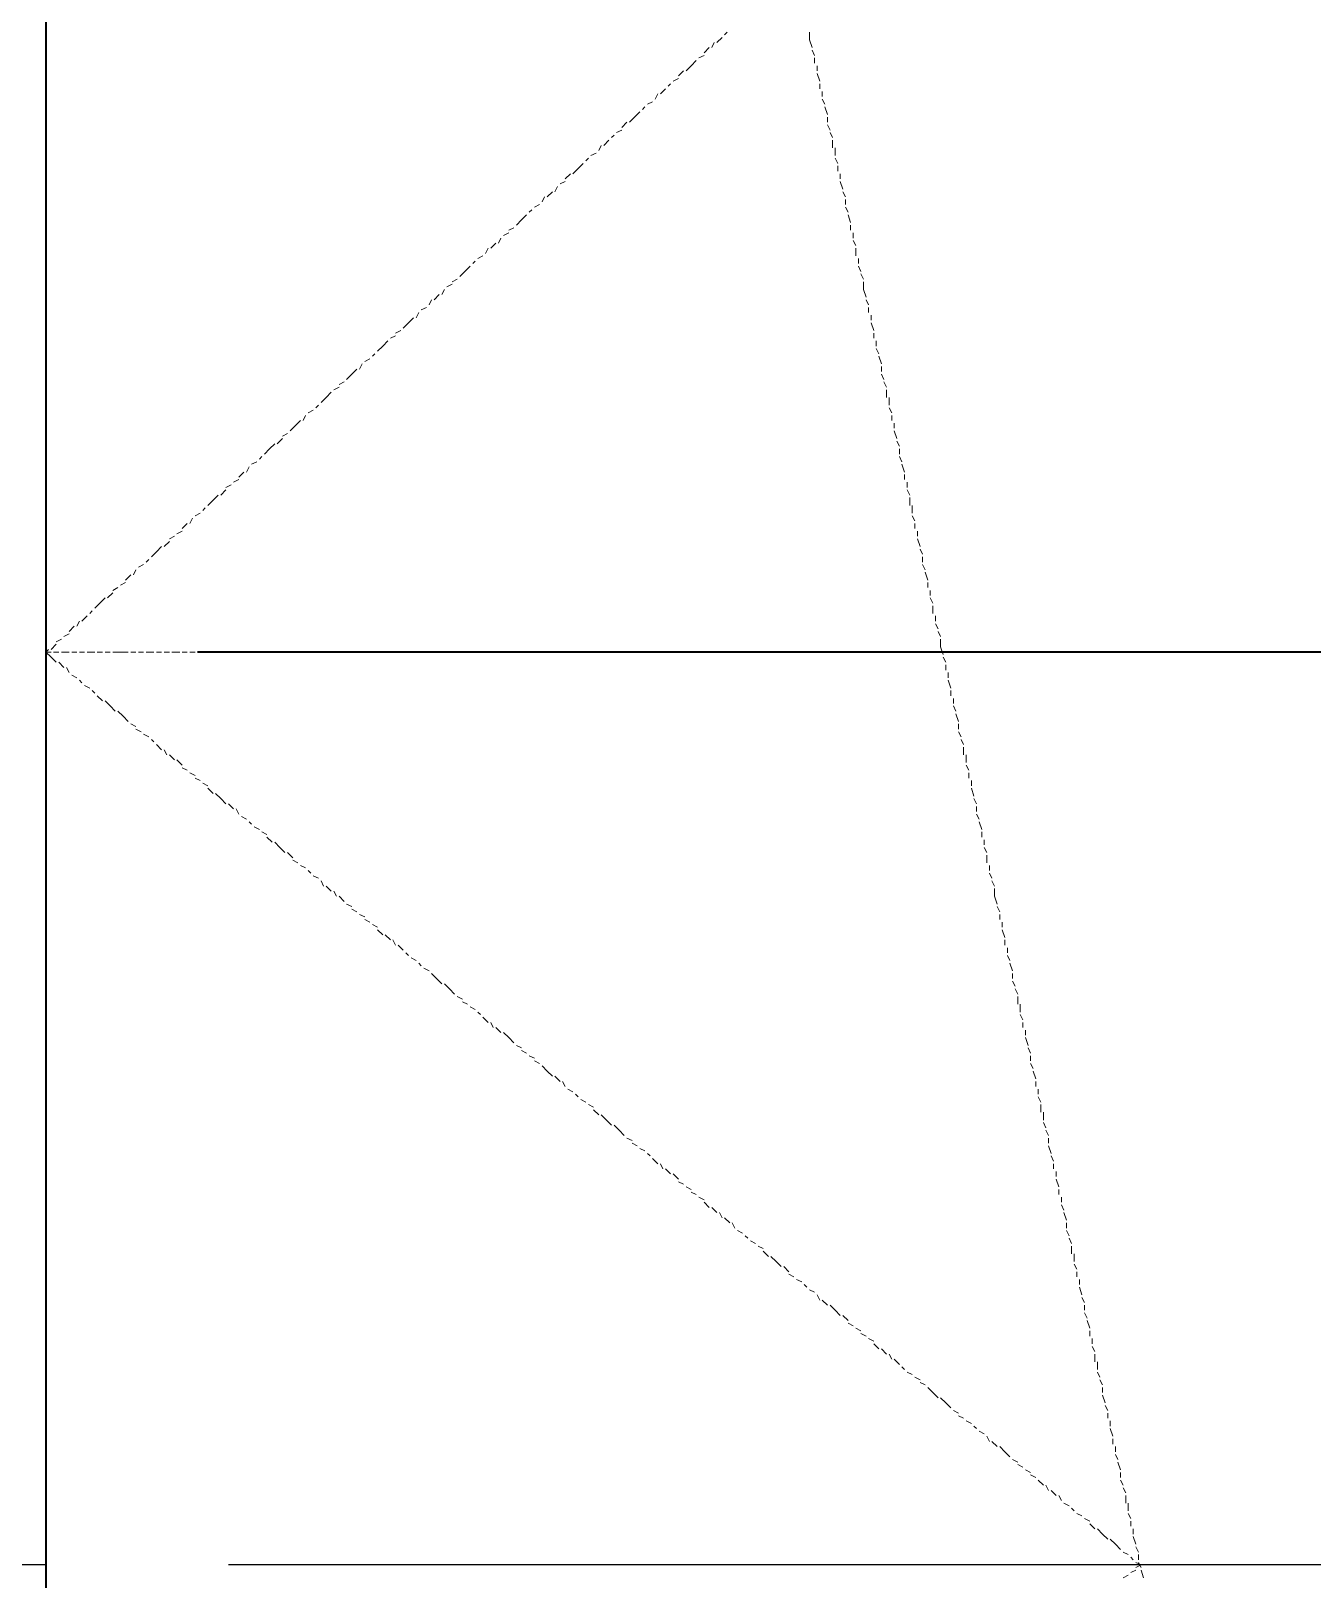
# Model space of a CAD drawing. Extents: x 8 to 21351, y 0 to 420.
# Drawn here: x 15752.46 to 15763, y 368.86 to 381.6 of the extents above; entities that cross this region are included whole.
import ezdxf

# ---------------------------------------------------------------- set-up
doc = ezdxf.new("R2010")
doc.units = 0

msp = doc.modelspace()

# ---------------------------------------------------------------- linework, layer by layer
at = {"color": 7, "lineweight": 40}
for p, q in [((15752.58, 397.743), (15752.58, 310.219)), ((15781.324, 376.491), (15753.829, 376.491))]:
    msp.add_line(p, q, dxfattribs=at)
at = {"color": 7, "lineweight": 25}
for p, q in [((15752.58, 381.593), (15752.58, 361.59)), ((15752.58, 368.977), (15751.585, 368.977)), ((15774.085, 368.977), (15754.083, 368.977))]:
    msp.add_line(p, q, dxfattribs=at)
at = {"color": 7, "lineweight": 5}
for p, q in [((15752.58, 381.55), (15752.58, 381.593)), ((15752.58, 381.487), (15752.58, 381.529)), ((15758.083, 381.508), (15758.062, 381.466)), ((15758.147, 381.55), (15758.104, 381.508)), ((15758.189, 381.593), (15758.168, 381.571)), ((15758.866, 381.529), (15758.866, 381.593)), ((15758.888, 381.466), (15758.866, 381.529)), ((15752.58, 381.402), (15752.58, 381.466)), ((15752.58, 381.339), (15752.58, 381.402)), ((15757.999, 381.402), (15757.956, 381.381)), ((15758.041, 381.466), (15757.999, 381.423)), ((15758.909, 381.402), (15758.888, 381.444)), ((15758.909, 381.339), (15758.909, 381.381)), ((15752.58, 381.275), (15752.58, 381.317)), ((15752.58, 381.212), (15752.58, 381.254)), ((15757.829, 381.275), (15757.787, 381.233)), ((15757.893, 381.317), (15757.85, 381.275)), ((15757.935, 381.36), (15757.893, 381.317)), ((15758.93, 381.275), (15758.93, 381.317)), ((15758.951, 381.19), (15758.93, 381.254)), ((15752.58, 381.127), (15752.58, 381.19)), ((15757.681, 381.127), (15757.639, 381.085)), ((15757.723, 381.169), (15757.702, 381.148)), ((15757.787, 381.212), (15757.745, 381.19)), ((15758.951, 381.127), (15758.951, 381.169)), ((15752.58, 381.063), (15752.58, 381.106)), ((15752.58, 381), (15752.58, 381.042)), ((15757.575, 381.021), (15757.533, 381)), ((15757.618, 381.085), (15757.596, 381.042)), ((15758.972, 381.063), (15758.972, 381.106)), ((15758.993, 381), (15758.972, 381.042)), ((15752.58, 380.915), (15752.58, 380.979)), ((15752.58, 380.852), (15752.58, 380.894)), ((15757.427, 380.894), (15757.385, 380.852)), ((15757.469, 380.937), (15757.427, 380.894)), ((15757.512, 380.979), (15757.491, 380.958)), ((15759.015, 380.915), (15758.993, 380.979)), ((15759.015, 380.852), (15759.015, 380.894)), ((15752.58, 380.788), (15752.58, 380.831)), ((15752.58, 380.704), (15752.58, 380.767)), ((15757.258, 380.746), (15757.237, 380.725)), ((15757.321, 380.788), (15757.279, 380.767)), ((15757.364, 380.852), (15757.321, 380.81)), ((15759.036, 380.788), (15759.015, 380.831)), ((15759.057, 380.725), (15759.036, 380.767)), ((15752.58, 380.64), (15752.58, 380.682)), ((15752.58, 380.577), (15752.58, 380.619)), ((15757.152, 380.661), (15757.131, 380.619)), ((15757.215, 380.704), (15757.173, 380.661)), ((15759.057, 380.64), (15759.057, 380.704)), ((15759.078, 380.577), (15759.078, 380.64)), ((15752.58, 380.492), (15752.58, 380.555)), ((15752.58, 380.428), (15752.58, 380.492)), ((15757.004, 380.513), (15756.961, 380.471)), ((15757.046, 380.555), (15757.025, 380.534)), ((15757.11, 380.598), (15757.067, 380.577)), ((15759.099, 380.513), (15759.078, 380.555)), ((15759.099, 380.45), (15759.099, 380.492)), ((15752.58, 380.365), (15752.58, 380.407)), ((15756.856, 380.365), (15756.813, 380.344)), ((15756.898, 380.428), (15756.856, 380.386)), ((15756.961, 380.471), (15756.919, 380.428)), ((15759.12, 380.386), (15759.12, 380.428)), ((15759.142, 380.301), (15759.12, 380.365)), ((15752.58, 380.301), (15752.58, 380.344)), ((15752.58, 380.217), (15752.58, 380.28)), ((15756.686, 380.238), (15756.665, 380.196)), ((15756.75, 380.28), (15756.707, 380.238)), ((15756.792, 380.323), (15756.771, 380.28)), ((15759.163, 380.238), (15759.142, 380.28)), ((15752.58, 380.153), (15752.58, 380.196)), ((15752.58, 380.09), (15752.58, 380.132)), ((15756.58, 380.132), (15756.559, 380.111)), ((15756.644, 380.174), (15756.602, 380.153)), ((15759.163, 380.174), (15759.163, 380.217)), ((15759.184, 380.111), (15759.163, 380.153)), ((15752.58, 380.005), (15752.58, 380.069)), ((15752.58, 379.942), (15752.58, 379.984)), ((15756.432, 379.984), (15756.39, 379.963)), ((15756.496, 380.048), (15756.453, 380.005)), ((15756.538, 380.09), (15756.496, 380.048)), ((15759.205, 380.026), (15759.184, 380.09)), ((15759.205, 379.963), (15759.205, 380.005)), ((15752.58, 379.878), (15752.58, 379.921)), ((15752.58, 379.793), (15752.58, 379.857)), ((15756.284, 379.857), (15756.242, 379.815)), ((15756.326, 379.899), (15756.305, 379.857)), ((15756.39, 379.942), (15756.348, 379.921)), ((15759.226, 379.899), (15759.226, 379.942)), ((15759.247, 379.836), (15759.226, 379.878)), ((15752.58, 379.73), (15752.58, 379.772)), ((15756.178, 379.751), (15756.136, 379.73)), ((15756.221, 379.815), (15756.199, 379.772)), ((15759.247, 379.751), (15759.247, 379.815)), ((15759.269, 379.688), (15759.269, 379.73)), ((15752.58, 379.666), (15752.58, 379.709)), ((15752.58, 379.582), (15752.58, 379.645)), ((15756.03, 379.624), (15755.988, 379.582)), ((15756.072, 379.666), (15756.03, 379.624)), ((15756.115, 379.709), (15756.094, 379.688)), ((15759.29, 379.624), (15759.269, 379.666)), ((15759.311, 379.561), (15759.29, 379.603)), ((15752.58, 379.518), (15752.58, 379.582)), ((15752.58, 379.455), (15752.58, 379.497)), ((15755.861, 379.476), (15755.84, 379.434)), ((15755.924, 379.518), (15755.882, 379.497)), ((15755.967, 379.561), (15755.924, 379.539)), ((15759.311, 379.476), (15759.311, 379.539)), ((15759.332, 379.413), (15759.311, 379.476)), ((15752.58, 379.391), (15752.58, 379.434)), ((15752.58, 379.307), (15752.58, 379.37)), ((15755.755, 379.391), (15755.734, 379.349)), ((15755.818, 379.434), (15755.776, 379.391)), ((15759.353, 379.349), (15759.332, 379.391)), ((15752.58, 379.243), (15752.58, 379.285)), ((15752.58, 379.18), (15752.58, 379.222)), ((15755.607, 379.243), (15755.564, 379.201)), ((15755.649, 379.285), (15755.628, 379.243)), ((15755.713, 379.328), (15755.67, 379.307)), ((15759.353, 379.285), (15759.353, 379.328)), ((15759.374, 379.222), (15759.374, 379.264)), ((15752.58, 379.095), (15752.58, 379.158)), ((15755.459, 379.095), (15755.416, 379.074)), ((15755.501, 379.137), (15755.459, 379.116)), ((15755.564, 379.201), (15755.522, 379.158)), ((15759.396, 379.137), (15759.374, 379.201)), ((15759.396, 379.074), (15759.396, 379.116)), ((15752.58, 379.031), (15752.58, 379.074)), ((15752.58, 378.968), (15752.58, 379.01)), ((15755.353, 379.01), (15755.31, 378.968)), ((15755.395, 379.053), (15755.353, 379.01)), ((15759.417, 379.01), (15759.417, 379.053)), ((15759.438, 378.947), (15759.417, 378.989)), ((15752.58, 378.883), (15752.58, 378.947)), ((15752.58, 378.82), (15752.58, 378.862)), ((15755.183, 378.862), (15755.162, 378.82)), ((15755.247, 378.904), (15755.205, 378.883)), ((15755.289, 378.947), (15755.268, 378.926)), ((15759.459, 378.862), (15759.438, 378.926)), ((15759.459, 378.799), (15759.459, 378.841)), ((15752.58, 378.756), (15752.58, 378.799)), ((15752.58, 378.672), (15752.58, 378.735)), ((15755.035, 378.714), (15754.993, 378.693)), ((15755.099, 378.777), (15755.056, 378.735)), ((15755.141, 378.82), (15755.099, 378.777)), ((15759.48, 378.735), (15759.459, 378.777)), ((15759.501, 378.672), (15759.48, 378.714)), ((15752.58, 378.608), (15752.58, 378.672)), ((15752.58, 378.545), (15752.58, 378.587)), ((15754.887, 378.587), (15754.845, 378.545)), ((15754.929, 378.629), (15754.887, 378.587)), ((15754.993, 378.672), (15754.951, 378.65)), ((15759.501, 378.587), (15759.501, 378.65)), ((15759.523, 378.524), (15759.523, 378.587)), ((15752.58, 378.481), (15752.58, 378.524)), ((15752.58, 378.396), (15752.58, 378.46)), ((15754.781, 378.481), (15754.739, 378.46)), ((15754.824, 378.524), (15754.802, 378.502)), ((15759.544, 378.46), (15759.523, 378.502)), ((15752.58, 378.333), (15752.58, 378.375)), ((15754.633, 378.354), (15754.591, 378.312)), ((15754.675, 378.396), (15754.633, 378.354)), ((15754.718, 378.439), (15754.697, 378.396)), ((15759.544, 378.396), (15759.544, 378.439)), ((15759.565, 378.333), (15759.565, 378.375)), ((15752.58, 378.269), (15752.58, 378.312)), ((15752.58, 378.185), (15752.58, 378.248)), ((15754.464, 378.206), (15754.421, 378.164)), ((15754.527, 378.248), (15754.485, 378.206)), ((15754.57, 378.291), (15754.527, 378.269)), ((15759.586, 378.248), (15759.565, 378.312)), ((15759.607, 378.185), (15759.586, 378.227)), ((15752.58, 378.121), (15752.58, 378.164)), ((15752.58, 378.058), (15752.58, 378.1)), ((15754.358, 378.1), (15754.337, 378.079)), ((15754.421, 378.164), (15754.379, 378.121)), ((15759.607, 378.121), (15759.607, 378.164)), ((15759.628, 378.058), (15759.607, 378.1)), ((15752.58, 377.973), (15752.58, 378.037)), ((15752.58, 377.91), (15752.58, 377.952)), ((15754.21, 377.973), (15754.167, 377.931)), ((15754.252, 378.015), (15754.231, 377.973)), ((15754.316, 378.058), (15754.273, 378.037)), ((15759.65, 377.973), (15759.628, 378.037)), ((15759.65, 377.91), (15759.65, 377.952)), ((15752.58, 377.846), (15752.58, 377.889)), ((15752.58, 377.762), (15752.58, 377.825)), ((15754.062, 377.825), (15754.019, 377.783)), ((15754.104, 377.867), (15754.062, 377.846)), ((15754.167, 377.91), (15754.125, 377.889)), ((15759.671, 377.846), (15759.671, 377.889)), ((15759.692, 377.783), (15759.671, 377.825)), ((15752.58, 377.698), (15752.58, 377.762)), ((15753.956, 377.74), (15753.913, 377.698)), ((15753.998, 377.783), (15753.956, 377.74)), ((15759.692, 377.698), (15759.692, 377.762)), ((15759.713, 377.635), (15759.713, 377.698)), ((15752.58, 377.635), (15752.58, 377.677)), ((15752.58, 377.571), (15752.58, 377.613)), ((15753.786, 377.592), (15753.765, 377.55)), ((15753.85, 377.635), (15753.808, 377.613)), ((15753.892, 377.677), (15753.871, 377.656)), ((15759.734, 377.571), (15759.713, 377.613)), ((15752.58, 377.486), (15752.58, 377.55)), ((15752.58, 377.423), (15752.58, 377.465)), ((15753.638, 377.444), (15753.596, 377.423)), ((15753.702, 377.486), (15753.659, 377.465)), ((15753.744, 377.55), (15753.702, 377.507)), ((15759.734, 377.507), (15759.734, 377.55)), ((15759.755, 377.444), (15759.755, 377.486)), ((15752.58, 377.359), (15752.58, 377.402)), ((15752.58, 377.275), (15752.58, 377.338)), ((15753.49, 377.317), (15753.448, 377.275)), ((15753.532, 377.359), (15753.49, 377.317)), ((15753.596, 377.402), (15753.554, 377.359)), ((15759.777, 377.359), (15759.755, 377.423)), ((15759.798, 377.296), (15759.777, 377.338)), ((15752.58, 377.211), (15752.58, 377.253)), ((15752.58, 377.148), (15752.58, 377.19)), ((15753.384, 377.211), (15753.342, 377.19)), ((15753.427, 377.253), (15753.405, 377.232)), ((15759.798, 377.232), (15759.798, 377.275)), ((15759.819, 377.169), (15759.798, 377.211)), ((15752.58, 377.063), (15752.58, 377.127)), ((15753.236, 377.063), (15753.194, 377.042)), ((15753.278, 377.127), (15753.236, 377.084)), ((15753.321, 377.169), (15753.3, 377.127)), ((15759.84, 377.084), (15759.819, 377.148)), ((15759.84, 377.021), (15759.84, 377.063)), ((15752.58, 376.999), (15752.58, 377.042)), ((15752.58, 376.936), (15752.58, 376.978)), ((15753.067, 376.936), (15753.024, 376.894)), ((15753.13, 376.978), (15753.088, 376.936)), ((15753.173, 377.021), (15753.13, 376.999)), ((15759.861, 376.957), (15759.861, 376.999)), ((15759.882, 376.894), (15759.861, 376.936)), ((15752.58, 376.851), (15752.58, 376.915)), ((15752.58, 376.788), (15752.58, 376.851)), ((15752.961, 376.83), (15752.94, 376.809)), ((15753.024, 376.894), (15752.982, 376.851)), ((15759.882, 376.809), (15759.882, 376.872)), ((15752.58, 376.724), (15752.58, 376.767)), ((15752.58, 376.661), (15752.58, 376.703)), ((15752.813, 376.703), (15752.77, 376.661)), ((15752.855, 376.745), (15752.834, 376.703)), ((15752.919, 376.788), (15752.876, 376.745)), ((15759.904, 376.745), (15759.904, 376.788)), ((15759.925, 376.682), (15759.904, 376.724)), ((15752.58, 376.576), (15752.58, 376.64)), ((15752.58, 376.513), (15752.58, 376.555)), ((15752.665, 376.555), (15752.622, 376.513)), ((15752.707, 376.597), (15752.665, 376.576)), ((15752.77, 376.64), (15752.728, 376.618)), ((15759.946, 376.618), (15759.925, 376.661)), ((15759.946, 376.534), (15759.946, 376.597)), ((15752.601, 376.513), (15752.58, 376.491)), ((15752.58, 376.491), (15752.622, 376.491)), ((15752.58, 376.491), (15752.622, 376.449)), ((15752.58, 376.449), (15752.58, 376.491)), ((15752.58, 376.364), (15752.58, 376.428)), ((15752.622, 376.449), (15752.665, 376.407)), ((15752.643, 376.491), (15752.686, 376.491)), ((15752.707, 376.491), (15752.77, 376.491)), ((15752.792, 376.491), (15752.834, 376.491)), ((15752.855, 376.491), (15752.897, 376.491)), ((15752.919, 376.491), (15752.982, 376.491)), ((15753.003, 376.491), (15753.046, 376.491)), ((15753.067, 376.491), (15753.109, 376.491)), ((15753.13, 376.491), (15753.194, 376.491)), ((15753.194, 376.491), (15753.257, 376.491)), ((15753.278, 376.491), (15753.321, 376.491)), ((15753.342, 376.491), (15753.384, 376.491)), ((15753.405, 376.491), (15753.469, 376.491)), ((15753.49, 376.491), (15753.532, 376.491)), ((15753.554, 376.491), (15753.596, 376.491)), ((15753.617, 376.491), (15753.681, 376.491)), ((15753.702, 376.491), (15753.744, 376.491)), ((15753.765, 376.491), (15753.808, 376.491)), ((15753.829, 376.491), (15753.892, 376.491)), ((15753.913, 376.491), (15753.956, 376.491)), ((15753.977, 376.491), (15754.019, 376.491)), ((15754.04, 376.491), (15754.104, 376.491)), ((15754.104, 376.491), (15754.167, 376.491)), ((15754.189, 376.491), (15754.231, 376.491)), ((15754.252, 376.491), (15754.294, 376.491)), ((15754.316, 376.491), (15754.379, 376.491)), ((15754.4, 376.491), (15754.443, 376.491)), ((15754.464, 376.491), (15754.506, 376.491)), ((15754.527, 376.491), (15754.591, 376.491)), ((15754.612, 376.491), (15754.654, 376.491)), ((15754.675, 376.491), (15754.718, 376.491)), ((15754.739, 376.491), (15754.802, 376.491)), ((15754.824, 376.491), (15754.866, 376.491)), ((15754.887, 376.491), (15754.929, 376.491)), ((15754.951, 376.491), (15755.014, 376.491)), ((15755.014, 376.491), (15755.078, 376.491)), ((15755.099, 376.491), (15755.141, 376.491)), ((15755.162, 376.491), (15755.205, 376.491)), ((15755.226, 376.491), (15755.289, 376.491)), ((15755.31, 376.491), (15755.353, 376.491)), ((15755.374, 376.491), (15755.416, 376.491)), ((15755.437, 376.491), (15755.501, 376.491)), ((15755.522, 376.491), (15755.564, 376.491)), ((15755.586, 376.491), (15755.628, 376.491)), ((15755.649, 376.491), (15755.713, 376.491)), ((15755.734, 376.491), (15755.776, 376.491)), ((15755.797, 376.491), (15755.84, 376.491)), ((15755.861, 376.491), (15755.924, 376.491)), ((15755.924, 376.491), (15755.988, 376.491)), ((15756.009, 376.491), (15756.051, 376.491)), ((15756.072, 376.491), (15756.115, 376.491)), ((15756.136, 376.491), (15756.199, 376.491)), ((15756.221, 376.491), (15756.263, 376.491)), ((15756.284, 376.491), (15756.326, 376.491)), ((15756.348, 376.491), (15756.411, 376.491)), ((15756.432, 376.491), (15756.475, 376.491)), ((15756.496, 376.491), (15756.538, 376.491)), ((15756.559, 376.491), (15756.623, 376.491)), ((15756.644, 376.491), (15756.686, 376.491)), ((15756.707, 376.491), (15756.75, 376.491)), ((15756.771, 376.491), (15756.813, 376.491)), ((15756.834, 376.491), (15756.898, 376.491)), ((15756.919, 376.491), (15756.961, 376.491)), ((15756.983, 376.491), (15757.025, 376.491)), ((15757.046, 376.491), (15757.11, 376.491)), ((15757.131, 376.491), (15757.173, 376.491)), ((15757.194, 376.491), (15757.237, 376.491)), ((15757.258, 376.491), (15757.321, 376.491)), ((15757.342, 376.491), (15757.385, 376.491)), ((15757.406, 376.491), (15757.448, 376.491)), ((15757.469, 376.491), (15757.533, 376.491)), ((15757.554, 376.491), (15757.596, 376.491)), ((15757.618, 376.491), (15757.66, 376.491)), ((15757.681, 376.491), (15757.723, 376.491)), ((15757.745, 376.491), (15757.808, 376.491)), ((15757.829, 376.491), (15757.872, 376.491)), ((15757.893, 376.491), (15757.935, 376.491)), ((15757.956, 376.491), (15758.02, 376.491)), ((15758.041, 376.491), (15758.083, 376.491)), ((15758.104, 376.491), (15758.147, 376.491)), ((15758.168, 376.491), (15758.231, 376.491)), ((15758.253, 376.491), (15758.295, 376.491)), ((15758.316, 376.491), (15758.358, 376.491)), ((15758.38, 376.491), (15758.443, 376.491)), ((15758.464, 376.491), (15758.507, 376.491)), ((15758.528, 376.491), (15758.57, 376.491)), ((15758.591, 376.491), (15758.634, 376.491)), ((15758.655, 376.491), (15758.718, 376.491)), ((15758.739, 376.491), (15758.782, 376.491)), ((15758.803, 376.491), (15758.845, 376.491)), ((15758.866, 376.491), (15758.93, 376.491)), ((15758.951, 376.491), (15758.993, 376.491)), ((15759.015, 376.491), (15759.057, 376.491)), ((15759.078, 376.491), (15759.142, 376.491)), ((15759.163, 376.491), (15759.205, 376.491)), ((15759.226, 376.491), (15759.269, 376.491)), ((15759.29, 376.491), (15759.353, 376.491)), ((15759.353, 376.491), (15759.417, 376.491)), ((15759.438, 376.491), (15759.48, 376.491)), ((15759.501, 376.491), (15759.544, 376.491)), ((15759.565, 376.491), (15759.628, 376.491)), ((15759.65, 376.491), (15759.692, 376.491)), ((15759.713, 376.491), (15759.755, 376.491)), ((15759.777, 376.491), (15759.84, 376.491)), ((15759.861, 376.491), (15759.904, 376.491)), ((15759.925, 376.491), (15759.967, 376.491)), ((15759.967, 376.47), (15759.946, 376.534)), ((15759.988, 376.407), (15759.967, 376.449)), ((15752.58, 376.301), (15752.58, 376.343)), ((15752.686, 376.407), (15752.728, 376.364)), ((15752.749, 376.364), (15752.77, 376.322)), ((15752.792, 376.301), (15752.834, 376.28)), ((15759.988, 376.343), (15759.988, 376.386)), ((15760.009, 376.28), (15760.009, 376.322)), ((15752.58, 376.238), (15752.58, 376.28)), ((15752.58, 376.153), (15752.58, 376.216)), ((15752.855, 376.259), (15752.876, 376.238)), ((15752.897, 376.216), (15752.94, 376.195)), ((15752.961, 376.174), (15752.982, 376.153)), ((15760.031, 376.195), (15760.009, 376.259)), ((15760.031, 376.132), (15760.031, 376.174)), ((15752.58, 376.089), (15752.58, 376.132)), ((15752.58, 376.026), (15752.58, 376.068)), ((15753.003, 376.132), (15753.046, 376.089)), ((15753.067, 376.089), (15753.109, 376.047)), ((15753.109, 376.047), (15753.151, 376.005)), ((15760.052, 376.068), (15760.052, 376.11)), ((15760.073, 376.005), (15760.052, 376.047)), ((15752.58, 375.941), (15752.58, 376.005)), ((15752.58, 375.878), (15752.58, 375.941)), ((15753.173, 376.005), (15753.215, 375.962)), ((15753.215, 375.962), (15753.257, 375.92)), ((15760.094, 375.92), (15760.073, 375.983)), ((15752.58, 375.814), (15752.58, 375.856)), ((15752.58, 375.751), (15752.58, 375.793)), ((15753.278, 375.899), (15753.321, 375.878)), ((15753.321, 375.856), (15753.363, 375.835)), ((15753.384, 375.814), (15753.427, 375.793)), ((15753.448, 375.772), (15753.469, 375.751)), ((15760.094, 375.856), (15760.094, 375.899)), ((15760.115, 375.793), (15760.094, 375.835)), ((15760.136, 375.729), (15760.115, 375.772)), ((15752.58, 375.666), (15752.58, 375.729)), ((15752.58, 375.603), (15752.58, 375.645)), ((15753.49, 375.729), (15753.532, 375.687)), ((15753.554, 375.687), (15753.575, 375.645)), ((15753.596, 375.645), (15753.638, 375.603)), ((15760.136, 375.645), (15760.136, 375.708)), ((15760.158, 375.581), (15760.158, 375.645)), ((15752.58, 375.539), (15752.58, 375.581)), ((15752.58, 375.454), (15752.58, 375.518)), ((15753.659, 375.603), (15753.702, 375.56)), ((15753.702, 375.539), (15753.744, 375.518)), ((15760.179, 375.518), (15760.158, 375.56)), ((15752.58, 375.391), (15752.58, 375.433)), ((15753.765, 375.497), (15753.808, 375.476)), ((15753.808, 375.454), (15753.85, 375.433)), ((15753.871, 375.412), (15753.913, 375.391)), ((15760.179, 375.454), (15760.179, 375.497)), ((15760.2, 375.391), (15760.2, 375.433)), ((15752.58, 375.327), (15752.58, 375.37)), ((15752.58, 375.243), (15752.58, 375.306)), ((15753.913, 375.37), (15753.956, 375.327)), ((15753.977, 375.327), (15754.019, 375.285)), ((15754.019, 375.285), (15754.062, 375.243)), ((15760.221, 375.306), (15760.2, 375.37)), ((15760.242, 375.243), (15760.221, 375.285)), ((15752.58, 375.179), (15752.58, 375.221)), ((15752.58, 375.116), (15752.58, 375.158)), ((15754.083, 375.243), (15754.125, 375.2)), ((15754.146, 375.2), (15754.167, 375.158)), ((15754.189, 375.137), (15754.231, 375.116)), ((15760.242, 375.179), (15760.242, 375.221)), ((15760.263, 375.116), (15760.242, 375.158)), ((15752.58, 375.031), (15752.58, 375.094)), ((15752.58, 374.967), (15752.58, 375.031)), ((15754.252, 375.094), (15754.273, 375.073)), ((15754.294, 375.052), (15754.337, 375.031)), ((15754.358, 375.01), (15754.4, 374.989)), ((15760.285, 375.031), (15760.263, 375.094)), ((15760.285, 374.967), (15760.285, 375.01)), ((15752.58, 374.904), (15752.58, 374.946)), ((15752.58, 374.841), (15752.58, 374.883)), ((15754.4, 374.967), (15754.443, 374.925)), ((15754.464, 374.925), (15754.506, 374.883)), ((15754.506, 374.883), (15754.548, 374.841)), ((15760.306, 374.904), (15760.306, 374.946)), ((15760.327, 374.841), (15760.306, 374.883)), ((15752.58, 374.756), (15752.58, 374.819)), ((15754.57, 374.841), (15754.612, 374.798)), ((15754.612, 374.777), (15754.654, 374.756)), ((15760.327, 374.756), (15760.327, 374.819)), ((15752.58, 374.692), (15752.58, 374.735)), ((15752.58, 374.629), (15752.58, 374.671)), ((15754.675, 374.735), (15754.718, 374.714)), ((15754.739, 374.692), (15754.76, 374.671)), ((15754.781, 374.65), (15754.824, 374.629)), ((15760.348, 374.692), (15760.348, 374.735)), ((15760.369, 374.629), (15760.348, 374.671)), ((15752.58, 374.544), (15752.58, 374.608)), ((15752.58, 374.481), (15752.58, 374.523)), ((15754.845, 374.608), (15754.866, 374.565)), ((15754.887, 374.565), (15754.929, 374.523)), ((15754.951, 374.523), (15754.972, 374.481)), ((15760.39, 374.565), (15760.369, 374.608)), ((15760.39, 374.481), (15760.39, 374.544)), ((15752.58, 374.417), (15752.58, 374.459)), ((15752.58, 374.332), (15752.58, 374.396)), ((15754.993, 374.481), (15755.035, 374.438)), ((15755.056, 374.417), (15755.099, 374.396)), ((15755.099, 374.375), (15755.141, 374.354)), ((15760.412, 374.417), (15760.39, 374.481)), ((15760.433, 374.354), (15760.412, 374.396)), ((15752.58, 374.269), (15752.58, 374.311)), ((15752.58, 374.205), (15752.58, 374.248)), ((15755.162, 374.332), (15755.205, 374.311)), ((15755.205, 374.29), (15755.247, 374.269)), ((15755.268, 374.248), (15755.31, 374.227)), ((15760.433, 374.29), (15760.433, 374.332)), ((15760.454, 374.227), (15760.454, 374.269)), ((15752.58, 374.121), (15752.58, 374.184)), ((15752.58, 374.057), (15752.58, 374.121)), ((15755.31, 374.205), (15755.353, 374.163)), ((15755.374, 374.163), (15755.416, 374.121)), ((15755.437, 374.121), (15755.459, 374.078)), ((15760.475, 374.142), (15760.454, 374.205)), ((15760.475, 374.078), (15760.475, 374.121)), ((15752.58, 373.994), (15752.58, 374.036)), ((15755.48, 374.078), (15755.522, 374.036)), ((15755.543, 374.015), (15755.564, 373.994)), ((15760.496, 374.015), (15760.496, 374.057)), ((15760.517, 373.952), (15760.496, 373.994)), ((15752.58, 373.93), (15752.58, 373.973)), ((15752.58, 373.846), (15752.58, 373.909)), ((15755.586, 373.973), (15755.628, 373.952)), ((15755.649, 373.93), (15755.67, 373.909)), ((15755.691, 373.888), (15755.734, 373.867)), ((15760.539, 373.867), (15760.517, 373.93)), ((15752.58, 373.782), (15752.58, 373.824)), ((15752.58, 373.719), (15752.58, 373.761)), ((15755.755, 373.846), (15755.797, 373.803)), ((15755.797, 373.803), (15755.84, 373.761)), ((15755.861, 373.761), (15755.903, 373.719)), ((15760.539, 373.803), (15760.539, 373.846)), ((15760.56, 373.74), (15760.539, 373.782)), ((15752.58, 373.634), (15752.58, 373.697)), ((15752.58, 373.57), (15752.58, 373.613)), ((15755.903, 373.719), (15755.945, 373.676)), ((15755.967, 373.655), (15756.009, 373.634)), ((15756.009, 373.613), (15756.051, 373.592)), ((15760.581, 373.676), (15760.56, 373.719)), ((15760.581, 373.592), (15760.581, 373.655)), ((15752.58, 373.507), (15752.58, 373.549)), ((15752.58, 373.422), (15752.58, 373.486)), ((15756.072, 373.57), (15756.115, 373.549)), ((15756.136, 373.528), (15756.157, 373.507)), ((15756.178, 373.486), (15756.221, 373.443)), ((15760.602, 373.528), (15760.602, 373.592)), ((15760.623, 373.465), (15760.602, 373.507)), ((15752.58, 373.359), (15752.58, 373.401)), ((15756.242, 373.443), (15756.263, 373.401)), ((15756.284, 373.401), (15756.326, 373.359)), ((15756.348, 373.359), (15756.39, 373.317)), ((15760.623, 373.401), (15760.623, 373.443)), ((15760.644, 373.338), (15760.644, 373.38)), ((15752.58, 373.295), (15752.58, 373.338)), ((15752.58, 373.211), (15752.58, 373.274)), ((15756.39, 373.317), (15756.432, 373.274)), ((15756.453, 373.253), (15756.496, 373.232)), ((15760.666, 373.253), (15760.644, 373.317)), ((15760.687, 373.19), (15760.666, 373.232)), ((15752.58, 373.147), (15752.58, 373.211)), ((15752.58, 373.084), (15752.58, 373.126)), ((15756.496, 373.211), (15756.538, 373.19)), ((15756.559, 373.168), (15756.602, 373.147)), ((15756.602, 373.126), (15756.644, 373.105)), ((15760.687, 373.126), (15760.687, 373.168)), ((15760.708, 373.062), (15760.687, 373.105)), ((15752.58, 373.02), (15752.58, 373.062)), ((15752.58, 372.935), (15752.58, 372.999)), ((15756.665, 373.084), (15756.707, 373.041)), ((15756.707, 373.041), (15756.75, 372.999)), ((15756.771, 372.999), (15756.813, 372.957)), ((15760.729, 372.978), (15760.708, 373.041)), ((15752.58, 372.872), (15752.58, 372.914)), ((15752.58, 372.808), (15752.58, 372.851)), ((15756.834, 372.957), (15756.856, 372.914)), ((15756.877, 372.893), (15756.919, 372.872)), ((15756.94, 372.851), (15756.961, 372.83)), ((15760.729, 372.914), (15760.729, 372.957)), ((15760.75, 372.851), (15760.75, 372.893)), ((15752.58, 372.724), (15752.58, 372.787)), ((15756.983, 372.808), (15757.025, 372.787)), ((15757.046, 372.766), (15757.088, 372.745)), ((15757.088, 372.724), (15757.131, 372.682)), ((15760.771, 372.787), (15760.75, 372.83)), ((15760.771, 372.703), (15760.771, 372.766)), ((15752.58, 372.66), (15752.58, 372.703)), ((15752.58, 372.597), (15752.58, 372.639)), ((15757.152, 372.682), (15757.194, 372.639)), ((15757.194, 372.639), (15757.237, 372.597)), ((15757.258, 372.597), (15757.3, 372.555)), ((15760.793, 372.639), (15760.793, 372.703)), ((15760.814, 372.576), (15760.793, 372.618)), ((15752.58, 372.512), (15752.58, 372.576)), ((15752.58, 372.449), (15752.58, 372.491)), ((15757.3, 372.555), (15757.342, 372.512)), ((15757.364, 372.491), (15757.406, 372.47)), ((15760.835, 372.512), (15760.814, 372.555)), ((15760.835, 372.449), (15760.835, 372.491)), ((15752.58, 372.385), (15752.58, 372.428)), ((15752.58, 372.3), (15752.58, 372.364)), ((15757.406, 372.449), (15757.448, 372.428)), ((15757.469, 372.406), (15757.512, 372.385)), ((15757.533, 372.364), (15757.554, 372.343)), ((15760.856, 372.364), (15760.835, 372.428)), ((15760.877, 372.3), (15760.856, 372.343)), ((15752.58, 372.237), (15752.58, 372.3)), ((15752.58, 372.173), (15752.58, 372.216)), ((15757.575, 372.322), (15757.618, 372.279)), ((15757.639, 372.279), (15757.66, 372.237)), ((15757.681, 372.237), (15757.723, 372.195)), ((15760.877, 372.237), (15760.877, 372.279)), ((15760.898, 372.173), (15760.898, 372.216)), ((15752.58, 372.11), (15752.58, 372.152)), ((15752.58, 372.025), (15752.58, 372.089)), ((15757.745, 372.195), (15757.787, 372.152)), ((15757.787, 372.131), (15757.829, 372.11)), ((15757.85, 372.089), (15757.893, 372.068)), ((15760.92, 372.089), (15760.898, 372.152)), ((15752.58, 371.962), (15752.58, 372.004)), ((15757.893, 372.046), (15757.935, 372.025)), ((15757.956, 372.004), (15757.999, 371.983)), ((15757.999, 371.962), (15758.041, 371.92)), ((15760.92, 372.025), (15760.92, 372.068)), ((15760.941, 371.962), (15760.941, 372.004)), ((15752.58, 371.898), (15752.58, 371.941)), ((15752.58, 371.814), (15752.58, 371.877)), ((15758.062, 371.92), (15758.104, 371.877)), ((15758.126, 371.877), (15758.147, 371.835)), ((15758.168, 371.835), (15758.21, 371.792)), ((15760.962, 371.898), (15760.941, 371.941)), ((15760.983, 371.814), (15760.962, 371.877)), ((15752.58, 371.75), (15752.58, 371.792)), ((15752.58, 371.687), (15752.58, 371.729)), ((15758.231, 371.792), (15758.253, 371.75)), ((15758.274, 371.729), (15758.316, 371.708)), ((15760.983, 371.75), (15760.983, 371.792)), ((15761.004, 371.687), (15760.983, 371.729)), ((15752.58, 371.602), (15752.58, 371.666)), ((15752.58, 371.538), (15752.58, 371.581)), ((15758.337, 371.687), (15758.358, 371.666)), ((15758.38, 371.644), (15758.422, 371.623)), ((15758.443, 371.602), (15758.485, 371.581)), ((15761.025, 371.623), (15761.004, 371.666)), ((15761.025, 371.538), (15761.025, 371.602)), ((15752.58, 371.475), (15752.58, 371.517)), ((15752.58, 371.39), (15752.58, 371.454)), ((15758.485, 371.56), (15758.528, 371.517)), ((15758.549, 371.517), (15758.591, 371.475)), ((15758.591, 371.475), (15758.634, 371.433)), ((15761.047, 371.475), (15761.047, 371.538)), ((15761.068, 371.411), (15761.047, 371.454)), ((15752.58, 371.327), (15752.58, 371.39)), ((15758.655, 371.433), (15758.697, 371.39)), ((15758.697, 371.369), (15758.739, 371.348)), ((15758.761, 371.327), (15758.803, 371.306)), ((15761.068, 371.348), (15761.068, 371.39)), ((15761.089, 371.284), (15761.089, 371.327)), ((15752.58, 371.263), (15752.58, 371.306)), ((15752.58, 371.2), (15752.58, 371.242)), ((15758.824, 371.284), (15758.845, 371.263)), ((15758.866, 371.242), (15758.909, 371.221)), ((15758.93, 371.2), (15758.951, 371.157)), ((15761.11, 371.2), (15761.089, 371.263)), ((15752.58, 371.115), (15752.58, 371.179)), ((15752.58, 371.052), (15752.58, 371.094)), ((15758.972, 371.157), (15759.015, 371.115)), ((15759.036, 371.115), (15759.078, 371.073)), ((15759.078, 371.073), (15759.12, 371.031)), ((15761.131, 371.136), (15761.11, 371.179)), ((15761.131, 371.073), (15761.131, 371.115)), ((15752.58, 370.988), (15752.58, 371.031)), ((15752.58, 370.904), (15752.58, 370.967)), ((15759.142, 371.031), (15759.184, 370.988)), ((15759.184, 370.967), (15759.226, 370.946)), ((15761.152, 371.009), (15761.131, 371.052)), ((15761.174, 370.925), (15761.152, 370.988)), ((15752.58, 370.84), (15752.58, 370.882)), ((15752.58, 370.776), (15752.58, 370.819)), ((15759.247, 370.925), (15759.29, 370.904)), ((15759.29, 370.882), (15759.332, 370.861)), ((15759.353, 370.84), (15759.396, 370.819)), ((15761.174, 370.861), (15761.174, 370.904)), ((15761.195, 370.798), (15761.195, 370.84)), ((15752.58, 370.692), (15752.58, 370.755)), ((15759.396, 370.798), (15759.438, 370.755)), ((15759.459, 370.755), (15759.501, 370.713)), ((15759.523, 370.713), (15759.544, 370.671)), ((15761.216, 370.734), (15761.195, 370.776)), ((15761.216, 370.649), (15761.216, 370.713)), ((15752.58, 370.628), (15752.58, 370.671)), ((15752.58, 370.565), (15752.58, 370.607)), ((15759.565, 370.671), (15759.607, 370.628)), ((15759.628, 370.607), (15759.65, 370.586)), ((15759.671, 370.565), (15759.713, 370.544)), ((15761.237, 370.586), (15761.237, 370.649)), ((15761.258, 370.522), (15761.237, 370.565)), ((15752.58, 370.48), (15752.58, 370.544)), ((15752.58, 370.417), (15752.58, 370.48)), ((15759.734, 370.522), (15759.777, 370.501)), ((15759.777, 370.48), (15759.819, 370.459)), ((15759.84, 370.438), (15759.882, 370.396)), ((15761.279, 370.459), (15761.258, 370.501)), ((15761.279, 370.396), (15761.279, 370.438)), ((15752.58, 370.353), (15752.58, 370.396)), ((15752.58, 370.29), (15752.58, 370.332)), ((15759.882, 370.396), (15759.925, 370.353)), ((15759.946, 370.353), (15759.988, 370.311)), ((15759.988, 370.311), (15760.031, 370.269)), ((15761.301, 370.311), (15761.279, 370.374)), ((15752.58, 370.205), (15752.58, 370.269)), ((15752.58, 370.142), (15752.58, 370.184)), ((15760.052, 370.247), (15760.094, 370.226)), ((15760.094, 370.205), (15760.136, 370.184)), ((15761.322, 370.247), (15761.301, 370.29)), ((15761.322, 370.184), (15761.322, 370.226)), ((15752.58, 370.078), (15752.58, 370.12)), ((15752.58, 369.993), (15752.58, 370.057)), ((15760.158, 370.163), (15760.2, 370.142)), ((15760.221, 370.12), (15760.242, 370.099)), ((15760.263, 370.078), (15760.306, 370.057)), ((15761.343, 370.12), (15761.343, 370.163)), ((15761.364, 370.036), (15761.343, 370.099)), ((15752.58, 369.93), (15752.58, 369.972)), ((15760.327, 370.036), (15760.348, 369.993)), ((15760.369, 369.993), (15760.412, 369.951)), ((15760.433, 369.951), (15760.475, 369.909)), ((15761.364, 369.972), (15761.364, 370.014)), ((15761.385, 369.909), (15761.385, 369.951)), ((15752.58, 369.866), (15752.58, 369.909)), ((15752.58, 369.782), (15752.58, 369.845)), ((15760.475, 369.909), (15760.517, 369.866)), ((15760.539, 369.845), (15760.581, 369.824)), ((15760.581, 369.803), (15760.623, 369.782)), ((15761.406, 369.845), (15761.385, 369.887)), ((15761.428, 369.76), (15761.406, 369.824)), ((15752.58, 369.718), (15752.58, 369.76)), ((15752.58, 369.655), (15752.58, 369.697)), ((15760.644, 369.76), (15760.687, 369.739)), ((15760.687, 369.718), (15760.729, 369.697)), ((15760.75, 369.676), (15760.793, 369.634)), ((15761.428, 369.697), (15761.428, 369.739)), ((15761.449, 369.634), (15761.428, 369.676)), ((15752.58, 369.57), (15752.58, 369.634)), ((15752.58, 369.507), (15752.58, 369.57)), ((15760.814, 369.634), (15760.835, 369.591)), ((15760.856, 369.591), (15760.898, 369.549)), ((15760.92, 369.549), (15760.941, 369.507)), ((15761.47, 369.57), (15761.449, 369.612)), ((15761.47, 369.485), (15761.47, 369.549)), ((15752.58, 369.443), (15752.58, 369.485)), ((15752.58, 369.38), (15752.58, 369.422)), ((15760.962, 369.485), (15761.004, 369.464)), ((15761.025, 369.443), (15761.047, 369.422)), ((15761.068, 369.401), (15761.11, 369.38)), ((15761.491, 369.422), (15761.491, 369.485)), ((15761.512, 369.358), (15761.491, 369.401)), ((15752.58, 369.295), (15752.58, 369.358)), ((15752.58, 369.231), (15752.58, 369.274)), ((15761.131, 369.358), (15761.174, 369.337)), ((15761.174, 369.316), (15761.216, 369.274)), ((15761.237, 369.274), (15761.279, 369.231)), ((15761.512, 369.295), (15761.512, 369.337)), ((15761.533, 369.231), (15761.533, 369.274)), ((15752.58, 369.168), (15752.58, 369.21)), ((15752.58, 369.083), (15752.58, 369.147)), ((15761.279, 369.231), (15761.322, 369.189)), ((15761.343, 369.189), (15761.385, 369.147)), ((15761.385, 369.147), (15761.428, 369.104)), ((15761.555, 369.147), (15761.533, 369.21)), ((15752.58, 369.02), (15752.58, 369.062)), ((15761.449, 369.083), (15761.491, 369.062)), ((15761.512, 369.041), (15761.533, 369.02)), ((15761.576, 369.083), (15761.555, 369.125)), ((15761.576, 369.02), (15761.576, 369.062)), ((15752.58, 368.956), (15752.58, 368.998)), ((15752.58, 368.871), (15752.58, 368.935)), ((15761.491, 368.893), (15761.449, 368.871)), ((15761.555, 368.935), (15761.512, 368.914)), ((15761.555, 368.998), (15761.597, 368.977)), ((15761.597, 368.977), (15761.555, 368.956)), ((15761.597, 368.956), (15761.576, 368.998)), ((15761.618, 368.871), (15761.597, 368.935))]:
    msp.add_line(p, q, dxfattribs=at)

doc.saveas('drawing.dxf')
